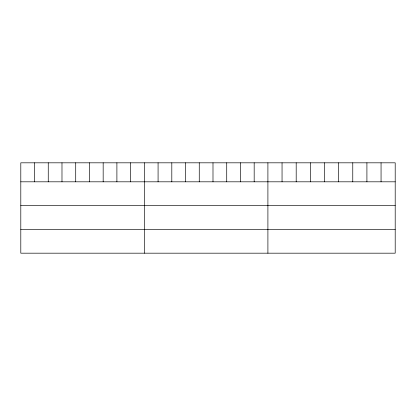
<?xml version="1.0" encoding="UTF-8"?>
<svg xmlns="http://www.w3.org/2000/svg" width="416" height="416" viewBox="0 0 416 416"><rect width="100%" height="100%" fill="white"/><g stroke="black" fill="none" stroke-linecap="round" stroke-linejoin="round"><path stroke-width="0.62" d="M395.2 181.813L395.2 253.183L20.8 253.183L20.8 162.817L395.2 162.817L395.2 181.813L20.8 181.813M20.8 205.364L395.2 205.364M20.8 229.632L395.2 229.632M381.056 162.817L381.056 181.813M366.912 162.817L366.912 181.813M352.768 162.817L352.768 181.813M338.624 162.817L338.624 181.813M324.48 162.817L324.48 181.813M310.336 162.817L310.336 181.813M296.192 162.817L296.192 181.813M282.048 162.817L282.048 181.813M267.904 162.817L267.904 253.183M254.176 162.817L254.176 181.813M240.448 162.817L240.448 181.813M226.72 162.817L226.72 181.813M212.992 162.817L212.992 181.813M199.264 162.817L199.264 181.813M185.536 162.817L185.536 181.813M171.808 162.817L171.808 181.813M158.08 162.817L158.08 181.813M144.352 162.817L144.352 253.183M130.624 162.817L130.624 181.813M116.896 162.817L116.896 181.813M103.168 162.817L103.168 181.813M89.44 162.817L89.44 181.813M75.712 162.817L75.712 181.813M61.984 162.817L61.984 181.813M48.256 162.817L48.256 181.813M34.528 162.817L34.528 181.813"/></g></svg>
